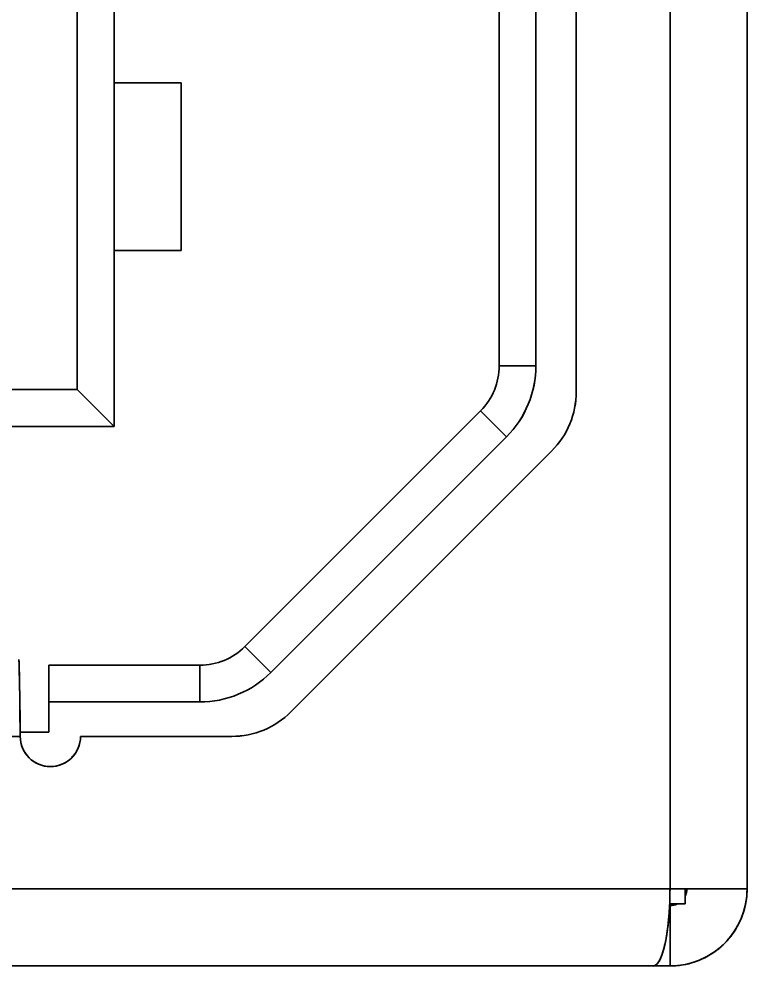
# Model space of a CAD drawing. Extents: x 146 to 1134, y 78 to 926.
# Drawn here: x 683.26 to 687.61, y 350.34 to 355.99 of the extents above; entities that cross this region are included whole.
import ezdxf

# ---------------------------------------------------------------- set-up
doc = ezdxf.new("R2010")
doc.units = 0

msp = doc.modelspace()

# ---------------------------------------------------------------- linework, layer by layer
at = {"color": 7, "lineweight": 35, "ltscale": 0.278}
for p, q in [((687.1489, 350.7972), (687.1489, 361.9172)), ((687.1489, 361.9172), (687.1489, 350.7972)), ((687.6088, 361.9172), (687.6088, 350.7972)), ((687.6088, 350.7972), (687.6088, 361.9172))]:
    msp.add_line(p, q, dxfattribs=at)
at = {"color": 7, "lineweight": 35, "ltscale": 0.139999}
msp.add_line((683.8289, 359.1572), (683.8289, 353.5572), dxfattribs=at)
msp.add_line((683.8289, 359.1572), (683.8289, 353.5572), dxfattribs=at)
at = {"color": 7, "lineweight": 35, "ltscale": 0.129031}
msp.add_line((683.6094, 353.7766), (683.6094, 358.9378), dxfattribs=at)
msp.add_line((683.6094, 353.7766), (683.6094, 358.9378), dxfattribs=at)
at = {"color": 7, "lineweight": 35, "ltscale": 0.129645}
msp.add_line((686.5889, 358.9501), (686.5889, 353.7643), dxfattribs=at)
msp.add_line((686.5889, 358.9501), (686.5889, 353.7643), dxfattribs=at)
msp.add_line((686.5889, 358.9501), (686.5889, 353.7643), dxfattribs=at)
at = {"color": 7, "lineweight": 35, "ltscale": 0.12188}
for p, q in [((686.1288, 358.7948), (686.1288, 353.9196)), ((686.1288, 358.7948), (686.1288, 353.9196)), ((686.1288, 358.7948), (686.1288, 353.9196)), ((686.3483, 358.7948), (686.3483, 353.9196)), ((686.3483, 353.9196), (686.3483, 358.7948))]:
    msp.add_line(p, q, dxfattribs=at)
at = {"color": 7, "lineweight": 35, "ltscale": 0.003314}
for p, q in [((683.9614, 355.6072), (683.8288, 355.6072)), ((683.9614, 354.6072), (683.8288, 354.6072))]:
    msp.add_line(p, q, dxfattribs=at)
at = {"color": 7, "lineweight": 35, "ltscale": 0.009938}
msp.add_line((684.2288, 355.6072), (683.8313, 355.6072), dxfattribs=at)
at = {"color": 7, "lineweight": 35, "ltscale": 0.005307}
for p, q in [((684.1736, 355.6072), (683.9614, 355.6072)), ((684.1736, 354.6072), (683.9614, 354.6072))]:
    msp.add_line(p, q, dxfattribs=at)
at = {"color": 7, "lineweight": 35, "ltscale": 0.001381}
for p, q in [((684.2289, 355.6072), (684.1736, 355.6072)), ((684.2289, 354.6072), (684.1736, 354.6072))]:
    msp.add_line(p, q, dxfattribs=at)
at = {"color": 7, "lineweight": 35, "ltscale": 0.025}
msp.add_line((684.2288, 354.6072), (684.2288, 355.6072), dxfattribs=at)
at = {"color": 7, "lineweight": 35, "ltscale": 0.002502}
msp.add_line((683.8287, 354.6072), (683.9288, 354.6072), dxfattribs=at)
at = {"color": 7, "lineweight": 35, "ltscale": 0.007135}
msp.add_line((684.1143, 354.6072), (683.8289, 354.6072), dxfattribs=at)
at = {"color": 7, "lineweight": 35, "ltscale": 0.009979}
msp.add_line((683.8289, 354.6072), (684.228, 354.6072), dxfattribs=at)
at = {"color": 7, "lineweight": 35, "ltscale": 8.69751e-05}
msp.add_line((683.8323, 354.6072), (683.8289, 354.6072), dxfattribs=at)
at = {"color": 7, "lineweight": 35, "ltscale": 0.005486}
msp.add_line((686.1288, 353.9196), (686.3483, 353.9196), dxfattribs=at)
msp.add_line((686.1288, 353.9196), (686.3483, 353.9196), dxfattribs=at)
at = {"color": 7, "lineweight": 35, "ltscale": 0.06853}
msp.add_line((680.8682, 353.7766), (683.6094, 353.7766), dxfattribs=at)
msp.add_line((680.8682, 353.7766), (683.6094, 353.7766), dxfattribs=at)
at = {"color": 7, "lineweight": 35, "ltscale": 0.007757}
for p, q in [((683.8289, 353.5572), (683.6094, 353.7766)), ((683.6094, 353.7766), (683.8289, 353.5572))]:
    msp.add_line(p, q, dxfattribs=at)
at = {"color": 7, "lineweight": 35, "ltscale": 0.049759}
for p, q in [((686.0176, 353.6509), (684.6102, 352.2435)), ((686.0176, 353.6509), (684.6102, 352.2435)), ((686.0176, 353.6509), (684.6102, 352.2435)), ((686.1727, 353.4957), (684.7653, 352.0883)), ((684.7653, 352.0883), (686.1727, 353.4957))]:
    msp.add_line(p, q, dxfattribs=at)
at = {"color": 7, "lineweight": 35, "ltscale": 0.005484}
for p, q in [((686.1727, 353.4957), (686.0176, 353.6509)), ((686.1727, 353.4957), (686.0176, 353.6509)), ((684.6102, 352.2435), (684.7653, 352.0883)), ((684.6102, 352.2435), (684.7653, 352.0883))]:
    msp.add_line(p, q, dxfattribs=at)
at = {"color": 7, "lineweight": 35, "ltscale": 0.0795}
for p, q in [((680.6489, 353.5572), (683.8289, 353.5572)), ((683.8289, 353.5572), (680.6489, 353.5572)), ((683.8289, 353.5572), (680.6489, 353.5572))]:
    msp.add_line(p, q, dxfattribs=at)
at = {"color": 7, "lineweight": 35, "ltscale": 0.055051}
msp.add_line((686.4424, 353.4107), (684.8853, 351.8536), dxfattribs=at)
msp.add_line((686.4424, 353.4107), (684.8853, 351.8536), dxfattribs=at)
msp.add_line((686.4424, 353.4107), (684.8853, 351.8536), dxfattribs=at)
at = {"color": 7, "lineweight": 35, "ltscale": 0.000380828}
msp.add_line((683.2618, 352.1502), (683.2608, 352.1654), dxfattribs=at)
at = {"color": 7, "lineweight": 35, "ltscale": 0.00076333}
msp.add_line((683.2628, 352.1197), (683.2618, 352.1502), dxfattribs=at)
at = {"color": 7, "lineweight": 35, "ltscale": 0.002544}
msp.add_line((683.2648, 352.0179), (683.2628, 352.1197), dxfattribs=at)
at = {"color": 7, "lineweight": 35, "ltscale": 0.022565}
for p, q in [((684.3414, 352.1322), (683.4388, 352.1322)), ((684.3414, 352.1322), (683.4388, 352.1322)), ((684.3414, 351.9128), (683.4388, 351.9128)), ((683.4388, 351.9128), (684.3414, 351.9128))]:
    msp.add_line(p, q, dxfattribs=at)
at = {"color": 7, "lineweight": 35, "ltscale": 0.005485}
for p, q in [((683.4388, 352.1322), (683.4388, 351.9128)), ((683.4388, 352.1322), (683.4388, 351.9128)), ((684.3414, 351.9128), (684.3414, 352.1322)), ((684.3414, 351.9128), (684.3414, 352.1322))]:
    msp.add_line(p, q, dxfattribs=at)
at = {"color": 7, "lineweight": 35, "ltscale": 0.01}
msp.add_line((683.4388, 352.1322), (683.4388, 351.7322), dxfattribs=at)
at = {"color": 7, "lineweight": 35, "ltscale": 0.001695}
msp.add_line((683.2659, 351.9501), (683.2648, 352.0179), dxfattribs=at)
at = {"color": 7, "lineweight": 35, "ltscale": 0.001906}
msp.add_line((683.2668, 351.8739), (683.2659, 351.9501), dxfattribs=at)
at = {"color": 7, "lineweight": 35, "ltscale": 0.004169}
msp.add_line((683.2689, 351.7072), (683.2668, 351.8739), dxfattribs=at)
at = {"color": 7, "lineweight": 35, "ltscale": 0.004515}
msp.add_line((683.4388, 351.9128), (683.4388, 351.7322), dxfattribs=at)
msp.add_line((683.4388, 351.9128), (683.4388, 351.7322), dxfattribs=at)
at = {"color": 7, "lineweight": 35, "ltscale": 0.09175}
for p, q in [((683.2689, 351.7072), (679.5989, 351.7072)), ((679.5989, 351.7072), (683.2689, 351.7072))]:
    msp.add_line(p, q, dxfattribs=at)
at = {"color": 7, "lineweight": 35, "ltscale": 0.004285}
msp.add_line((683.4388, 351.7322), (683.2675, 351.7322), dxfattribs=at)
msp.add_line((683.4388, 351.7322), (683.2675, 351.7322), dxfattribs=at)
at = {"color": 7, "lineweight": 35, "ltscale": 0.022572}
msp.add_line((684.5317, 351.7072), (683.6288, 351.7072), dxfattribs=at)
msp.add_line((684.5317, 351.7072), (683.6288, 351.7072), dxfattribs=at)
at = {"color": 7, "lineweight": 35, "ltscale": 0.24375}
for p, q in [((687.1489, 350.7972), (677.3989, 350.7972)), ((677.3989, 350.7972), (687.1489, 350.7972))]:
    msp.add_line(p, q, dxfattribs=at)
at = {"color": 7, "lineweight": 35, "ltscale": 0.004401}
msp.add_line((687.1489, 350.7972), (687.3249, 350.7972), dxfattribs=at)
at = {"color": 7, "lineweight": 35, "ltscale": 0.011499}
msp.add_line((687.1489, 350.7972), (687.6088, 350.7972), dxfattribs=at)
at = {"color": 7, "lineweight": 35, "ltscale": 0.002499}
msp.add_line((687.1489, 350.7972), (687.2488, 350.7972), dxfattribs=at)
at = {"color": 7, "lineweight": 35, "ltscale": 0.000256348}
msp.add_line((687.2491, 350.7972), (687.2388, 350.7972), dxfattribs=at)
at = {"color": 7, "lineweight": 35, "ltscale": 0.002251}
for p, q in [((687.2388, 350.7972), (687.2388, 350.7072)), ((687.2388, 350.7072), (687.2388, 350.7972))]:
    msp.add_line(p, q, dxfattribs=at)
at = {"color": 7, "lineweight": 35, "ltscale": 0.000241089}
msp.add_line((687.2488, 350.7972), (687.2392, 350.7972), dxfattribs=at)
at = {"color": 7, "lineweight": 35, "ltscale": 0.009}
for p, q in [((687.2488, 350.7972), (687.6088, 350.7972)), ((687.1489, 350.3372), (687.1489, 350.6972)), ((687.1489, 350.6972), (687.1489, 350.3372))]:
    msp.add_line(p, q, dxfattribs=at)
at = {"color": 7, "lineweight": 35, "ltscale": 0.003731}
msp.add_line((687.3249, 350.7972), (687.4741, 350.7972), dxfattribs=at)
at = {"color": 7, "lineweight": 35, "ltscale": 0.002493}
msp.add_line((687.4741, 350.7972), (687.5739, 350.7972), dxfattribs=at)
at = {"color": 7, "lineweight": 35, "ltscale": 0.000874329}
msp.add_line((687.5739, 350.7972), (687.6088, 350.7972), dxfattribs=at)
at = {"color": 7, "lineweight": 35, "ltscale": 0.002299}
msp.add_line((687.2388, 350.7072), (687.1469, 350.7072), dxfattribs=at)
at = {"color": 7, "lineweight": 35, "ltscale": 0.002298}
msp.add_line((687.1469, 350.7072), (687.2388, 350.7072), dxfattribs=at)
at = {"color": 7, "lineweight": 35, "ltscale": 0.001134}
msp.add_line((687.1469, 350.7072), (687.1923, 350.7072), dxfattribs=at)
at = {"color": 7, "lineweight": 35, "ltscale": 0.179001}
for p, q in [((676.9888, 350.3372), (684.1489, 350.3372)), ((684.1489, 350.3372), (676.9888, 350.3372))]:
    msp.add_line(p, q, dxfattribs=at)
at = {"color": 7, "lineweight": 35, "ltscale": 0.2515}
msp.add_line((676.9888, 350.3372), (687.0488, 350.3372), dxfattribs=at)
at = {"color": 7, "lineweight": 35, "ltscale": 0.241249}
for p, q in [((677.3989, 350.3372), (687.0488, 350.3372)), ((687.0488, 350.3372), (677.3989, 350.3372))]:
    msp.add_line(p, q, dxfattribs=at)
at = {"color": 7, "lineweight": 35, "ltscale": 0.072499}
for p, q in [((684.1489, 350.3372), (687.0488, 350.3372)), ((687.0488, 350.3372), (684.1489, 350.3372))]:
    msp.add_line(p, q, dxfattribs=at)
at = {"color": 7, "lineweight": 35, "ltscale": 0.072501}
for p, q in [((687.1489, 350.3372), (684.2488, 350.3372)), ((684.2488, 350.3372), (687.1489, 350.3372)), ((687.1489, 350.3372), (684.2488, 350.3372))]:
    msp.add_line(p, q, dxfattribs=at)
at = {"color": 7, "lineweight": 35}
for centre, radius, start, end in [((685.7488, 353.9196), 0.38, 315, 0), ((685.7488, 353.9196), 0.38, 315, 0), ((685.7525, 353.9189), 0.3763, 337.3893, 0.1107), ((685.7488, 353.9196), 0.5994, 315, 0), ((685.7546, 353.9184), 0.5936, 337.3893, 0.1107), ((685.752, 353.9175), 0.3763, 314.8893, 337.6107), ((686.0889, 353.7643), 0.5, 315, 0), ((686.0936, 353.7633), 0.4952, 337.3893, 0.1107), ((686.0936, 353.7633), 0.4952, 337.3893, 0.1107), ((685.7537, 353.9163), 0.5936, 314.8893, 337.6107), ((686.093, 353.7615), 0.4952, 314.8893, 337.6107), ((686.093, 353.7615), 0.4952, 314.8893, 337.6107), ((684.3414, 352.5122), 0.38, 270, 315), ((684.3414, 352.5122), 0.38, 270, 315), ((666.4292, 351.6789), 16.8391, 0.09624, 1.65573), ((684.3414, 352.5122), 0.5994, 270, 315), ((684.3447, 352.5073), 0.5936, 292.3893, 315.1107), ((684.3426, 352.5064), 0.5936, 269.8893, 292.6107), ((684.5317, 352.2072), 0.5, 270, 315), ((684.5345, 352.2031), 0.4952, 292.3893, 315.1107), ((684.5345, 352.2031), 0.4952, 292.3893, 315.1107), ((683.4489, 351.7072), 0.18, 180, 270), ((683.4438, 351.7058), 0.1749, 179.5428, 225.839), ((683.4489, 351.7072), 0.18, 270, 0), ((683.4539, 351.7058), 0.1749, 314.161, 0.4572), ((683.4539, 351.7058), 0.1749, 314.161, 0.4572), ((684.5327, 352.2024), 0.4952, 269.8893, 292.6107), ((684.5327, 352.2024), 0.4952, 269.8893, 292.6107), ((683.4474, 351.7021), 0.1749, 224.161, 270.4572), ((683.4474, 351.7021), 0.1749, 224.161, 270.4572), ((683.4503, 351.7021), 0.1749, 269.5428, 315.839), ((683.4503, 351.7021), 0.1749, 269.5428, 315.839), ((685.4932, 350.778), 1.6554, 349.343, 0.6655), ((687.1489, 350.7972), 0.46, 270, 0), ((687.1486, 350.7975), 0.1003, 334.1632, 359.8219), ((687.1486, 350.7975), 0.1003, 334.1729, 359.822), ((687.1489, 350.7972), 0.1, 334.1582, 0), ((687.1445, 350.7983), 0.4644, 337.523, 359.8629), ((687.1548, 350.7964), 0.454, 348.713, 0.0902), ((687.1486, 350.7974), 0.1003, 270.1781, 295.8406), ((687.1489, 350.7972), 0.1, 270, 295.8421), ((687.1503, 350.7969), 0.4586, 337.4566, 348.7679), ((687.1426, 350.8011), 0.4672, 315.2221, 337.3479), ((687.1489, 350.7972), 0.4599, 326.163, 337.4339), ((687.1506, 350.7956), 0.4576, 314.9677, 326.2212), ((686.7081, 350.5489), 0.4184, 335.0023, 349.3979), ((687.145, 350.8034), 0.4672, 292.6521, 314.7779), ((687.1505, 350.7954), 0.4576, 303.7788, 315.0323), ((687.1488, 350.7971), 0.4599, 292.5661, 303.837), ((687.0354, 350.3882), 0.0534, 284.7314, 342.756), ((687.1495, 350.7912), 0.454, 269.9098, 281.287), ((687.1491, 350.7957), 0.4586, 281.2321, 292.5434)]:
    msp.add_arc(centre, radius, start, end, dxfattribs=at)
msp.add_ellipse((687.0488, 350.7972), major_axis=(0, -0.46), ratio=0.217391, start_param=6.283185, end_param=7.853982, dxfattribs=at)

doc.saveas('drawing.dxf')
